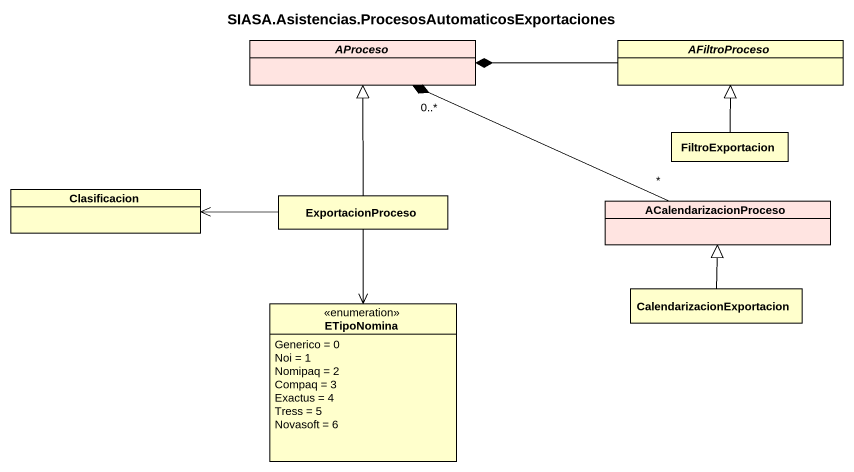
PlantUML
@startuml
title SIASA.Asistencias.ProcesosAutomaticosExportaciones
hide circle
hide empty members
abstract class AProceso #FFE4E1
abstract class AFiltroProceso
class FiltroExportacion
class Clasificacion
class ExportacionProceso
class ACalendarizacionProceso #FFE4E1
class CalendarizacionExportacion
enum ETipoNomina {
  Generico = 0
  Noi = 1
  Nomipaq = 2
  Compaq = 3
  Exactus = 4
  Tress = 5
  Novasoft = 6
}
AFiltroProceso -left-* AProceso
FiltroExportacion -up-|> AFiltroProceso
ExportacionProceso -up-|> AProceso
ExportacionProceso -left-> Clasificacion
ExportacionProceso --> ETipoNomina
ACalendarizacionProceso "*" -left-* "0..*" AProceso
CalendarizacionExportacion -up-|> ACalendarizacionProceso
@enduml
